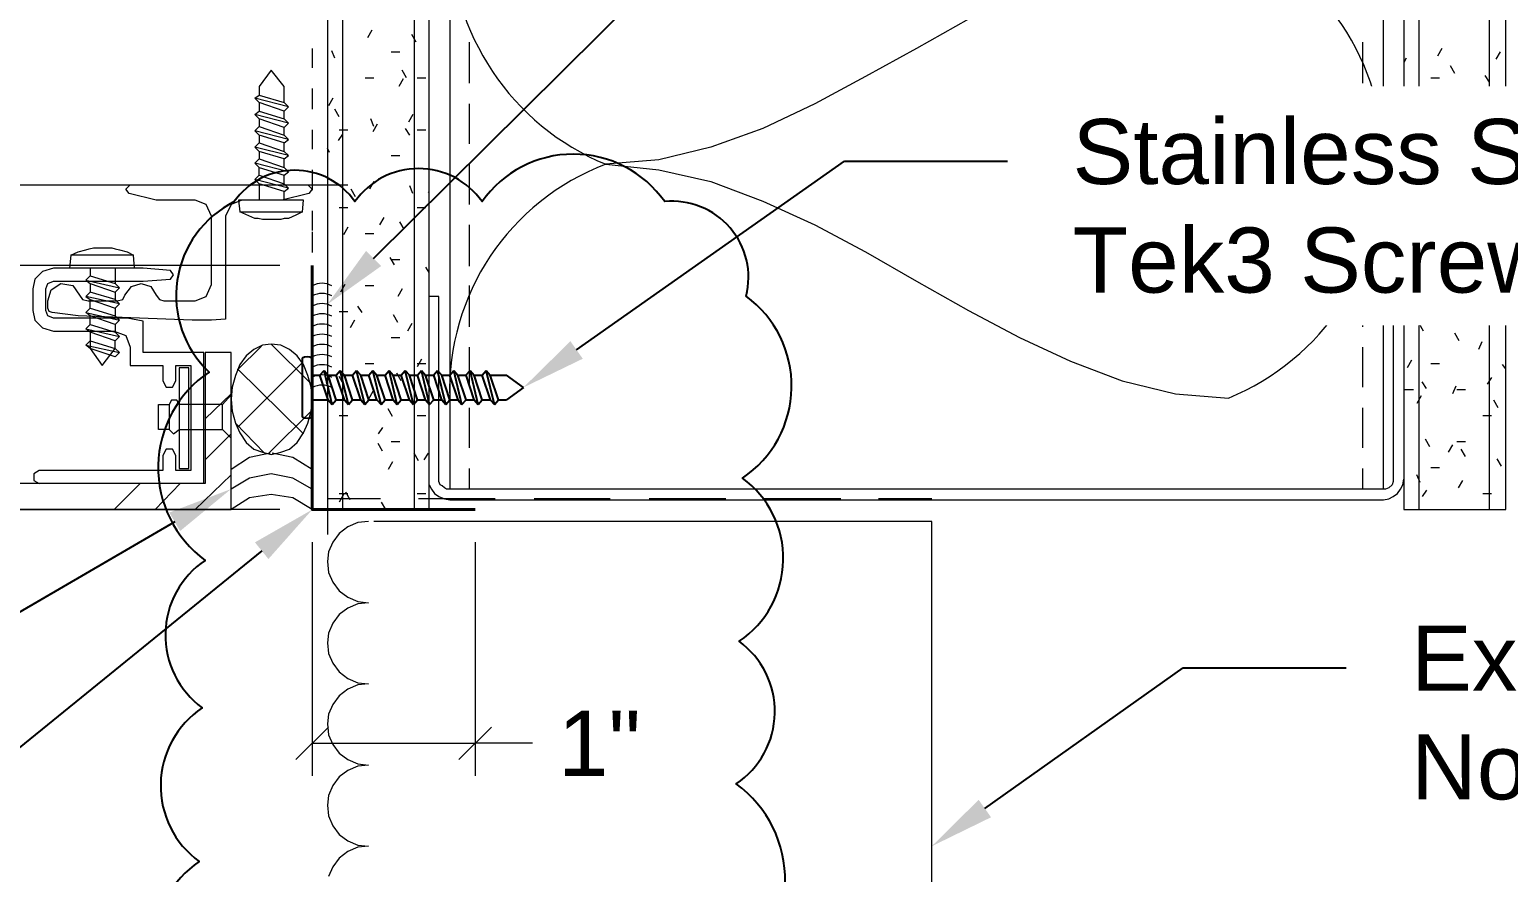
# Model space of a CAD drawing. Header units: inches. Extents: x -257 to 21868, y -296 to 108.
# Drawn here: x 159.1 to 168.18, y 25.8 to 30.97 of the extents above; entities that cross this region are included whole.
import ezdxf
from ezdxf import colors
from ezdxf.entities.mleader import LeaderData, LeaderLine
from ezdxf.math import Vec2, Vec3

# ---------------------------------------------------------------- set-up
doc = ezdxf.new("R2010")
doc.units = ezdxf.units.IN
doc.header["$MEASUREMENT"] = 0
doc.layers.get('Defpoints').update_dxf_attribs({"color": 3})
for name, color, linetype, lineweight in [('NSE-By_Others', 8, 'Continuous', 0), ('NSE-Call-Outs', 171, 'Continuous', 13), ('NSE-Dimensions', 51, 'Continuous', 13), ('NSE-Flashing 01', 2, 'Continuous', 40), ('NSE-Hardware', 111, 'Continuous', 25), ('NSE-Sealant', 143, 'Continuous', 13)]:
    doc.layers.add(name, color=color, linetype=linetype, lineweight=lineweight)
doc.styles.add('004 - NSSM - Standard', font='arial.ttf', dxfattribs={"height": 0.4})
doc.dimstyles.new('004 - NSSM - Standard', dxfattribs={"dimtxt": 0.4, "dimasz": 0.2, "dimexe": 0.2, "dimexo": 0.2, "dimgap": 0.2, "dimtad": 0, "dimdec": 4, "dimzin": 3, "dimdsep": 46, "dimlunit": 4, "dimtxsty": '004 - NSSM - Standard', "dimblk": 'OBLIQUE', "dimcen": 0.2, "dimclrd": 256, "dimclre": 256, "dimclrt": 256, "dimadec": 0, "dimazin": 0, "dimtfac": 0.7, "dimtdec": 4, "dimtmove": 1, "dimatfit": 2, "dimfxl": 1, "dimtfill": 1, "dimtfillclr": 11, "dimfrac": 1, "dimtolj": 1, "dimtzin": 0, "dimlwd": 0, "dimlwe": 0, "dimarcsym": 0})

# ---------------------------------------------------------------- blocks, each defined once
blk = doc.blocks.new('_Oblique')
at = {"color": 0, "linetype": 'ByBlock', "lineweight": -2}
blk.add_line((-0.5, -0.5), (0.5, 0.5), dxfattribs=at)
blk = doc.blocks.new('*D25')
at = {"layer": 'Defpoints', "color": 0, "transparency": 16777216}
for p in [(160.8314, 29.5249), (158.8049, 28.0249), (160.8314, 28.0249)]:
    blk.add_point(p, dxfattribs=at)
at = {"layer": 'NSE-Dimensions', "lineweight": 0, "transparency": 16777216}
for p, q in [((160.6314, 29.5249), (158.6049, 29.5249)), ((158.8049, 29.5249), (158.8049, 28.0249)), ((158.0238, 29.0092), (158.0238, 29.4092)), ((158.8049, 28.7749), (158.0238, 29.0092)), ((160.6314, 28.0249), (158.6049, 28.0249))]:
    blk.add_line(p, q, dxfattribs=at)
at = {"layer": 'NSE-Dimensions', "lineweight": 0, "transparency": 16777216, "xscale": 0.2, "yscale": 0.2, "zscale": 0.2}
for p, rotation in [((158.8049, 29.5249), 90), ((158.8049, 28.0249), 270)]:
    blk.add_blockref('_Oblique', p, dxfattribs=dict(at, rotation=rotation))
at = {"layer": 'NSE-Dimensions', "transparency": 16777216, "insert": (158.0238, 30.0206), "char_height": 0.4, "attachment_point": 5, "rotation": 90, "style": '004 - NSSM - Standard', "bg_fill": 3, "box_fill_scale": 1.25, "bg_fill_color": 256, "bg_fill_true_color": 13158600, "bg_fill_transparency": 0}
blk.add_mtext('\\A1;1{\\H0.7x;\\S1#2;}"', dxfattribs=at)
blk = doc.blocks.new('*D26')
at = {"layer": 'Defpoints', "color": 0, "transparency": 16777216}
for p in [(160.8314, 28.0249), (161.8314, 28.0249), (161.8314, 26.5895)]:
    blk.add_point(p, dxfattribs=at)
at = {"layer": 'NSE-Dimensions', "lineweight": 0, "transparency": 16777216}
for p, q in [((160.8314, 27.8249), (160.8314, 26.3895)), ((161.8314, 27.8249), (161.8314, 26.3895)), ((160.8314, 26.5895), (161.8314, 26.5895)), ((162.1832, 26.5895), (161.8314, 26.5895))]:
    blk.add_line(p, q, dxfattribs=at)
at = {"layer": 'NSE-Dimensions', "lineweight": 0, "transparency": 16777216, "xscale": 0.2, "yscale": 0.2, "zscale": 0.2, "rotation": 180}
blk.add_blockref('_Oblique', (160.8314, 26.5895), dxfattribs=at)
at = {"layer": 'NSE-Dimensions', "lineweight": 0, "transparency": 16777216, "xscale": 0.2, "yscale": 0.2, "zscale": 0.2}
blk.add_blockref('_Oblique', (161.8314, 26.5895), dxfattribs=at)
at = {"layer": 'NSE-Dimensions', "transparency": 16777216, "insert": (162.5943, 26.5895), "char_height": 0.4, "attachment_point": 5, "style": '004 - NSSM - Standard', "bg_fill": 3, "box_fill_scale": 1.25, "bg_fill_color": 256, "bg_fill_true_color": 13158600, "bg_fill_transparency": 0}
blk.add_mtext('\\A1;1"', dxfattribs=at)
blk = doc.blocks.new('*U31')
at = {"color": 0, "linetype": 'ByBlock', "lineweight": -2}
for p, q in [((0.0473, 0.075), (0.0723, 0.105)), ((0.1223, -0.105), (0.0723, 0.105)), ((0.0723, 0.105), (0.0973, 0.075)), ((0.1473, 0.075), (0.1723, 0.105)), ((0.2223, -0.105), (0.1723, 0.105)), ((0.1723, 0.105), (0.1973, 0.075)), ((0.2473, 0.075), (0.2723, 0.105)), ((0.3223, -0.105), (0.2723, 0.105)), ((0.2723, 0.105), (0.2973, 0.075)), ((0.3473, 0.075), (0.3723, 0.105)), ((0.4223, -0.105), (0.3723, 0.105)), ((0.3723, 0.105), (0.3973, 0.075)), ((0.4467, 0.075), (0.4717, 0.105)), ((0.5217, -0.105), (0.4717, 0.105)), ((0.4717, 0.105), (0.4967, 0.075)), ((0.5461, 0.075), (0.5711, 0.105)), ((0.6211, -0.105), (0.5711, 0.105)), ((0.5711, 0.105), (0.5961, 0.075)), ((0.6455, 0.075), (0.6705, 0.105)), ((0.7205, -0.105), (0.6705, 0.105)), ((0.6705, 0.105), (0.6955, 0.075)), ((0.7449, 0.075), (0.7699, 0.105)), ((0.8199, -0.105), (0.7699, 0.105)), ((0.7699, 0.105), (0.7949, 0.075)), ((0.8443, 0.075), (0.8693, 0.105)), ((0.9193, -0.105), (0.8693, 0.105)), ((0.8693, 0.105), (0.8943, 0.075)), ((0.9437, 0.075), (0.9687, 0.105)), ((1.0187, -0.105), (0.9687, 0.105)), ((0.9687, 0.105), (0.9937, 0.075)), ((1.0431, 0.075), (1.0681, 0.105)), ((1.1181, -0.105), (1.0681, 0.105)), ((1.0681, 0.105), (1.0931, 0.075)), ((0, 0.075), (0.0473, 0.075)), ((0.0973, -0.075), (0.0473, 0.075)), ((0.1473, -0.075), (0.0973, 0.075)), ((0.0973, 0.075), (0.1473, 0.075)), ((0.1973, -0.075), (0.1473, 0.075)), ((0.2473, -0.075), (0.1973, 0.075)), ((0.1973, 0.075), (0.2473, 0.075)), ((0.2973, -0.075), (0.2473, 0.075)), ((0.3473, -0.075), (0.2973, 0.075)), ((0.2973, 0.075), (0.3473, 0.075)), ((0.3973, -0.075), (0.3473, 0.075)), ((0.4473, -0.075), (0.3973, 0.075)), ((0.3973, 0.075), (0.4473, 0.075)), ((0.4973, -0.075), (0.4473, 0.075)), ((0.5467, -0.075), (0.4967, 0.075)), ((0.4967, 0.075), (0.5467, 0.075)), ((0.5967, -0.075), (0.5467, 0.075)), ((0.6461, -0.075), (0.5961, 0.075)), ((0.5961, 0.075), (0.6461, 0.075)), ((0.6961, -0.075), (0.6461, 0.075)), ((0.7455, -0.075), (0.6955, 0.075)), ((0.6955, 0.075), (0.7455, 0.075)), ((0.7955, -0.075), (0.7455, 0.075)), ((0.8449, -0.075), (0.7949, 0.075)), ((0.7949, 0.075), (0.8449, 0.075)), ((0.8949, -0.075), (0.8449, 0.075)), ((0.9443, -0.075), (0.8943, 0.075)), ((0.8943, 0.075), (0.9443, 0.075)), ((0.9943, -0.075), (0.9443, 0.075)), ((1.0437, -0.075), (0.9937, 0.075)), ((0.9937, 0.075), (1.0437, 0.075)), ((1.0937, -0.075), (1.0437, 0.075)), ((1.1431, -0.075), (1.0931, 0.075)), ((1.0938, 0.075), (1.1925, 0.075)), ((1.2961, 0), (1.1925, 0.075)), ((0, -0.075), (0.0973, -0.075)), ((0.0973, -0.075), (0.1223, -0.105)), ((0.1223, -0.105), (0.1473, -0.075)), ((0.1473, -0.075), (0.1973, -0.075)), ((0.1973, -0.075), (0.2223, -0.105)), ((0.2223, -0.105), (0.2473, -0.075)), ((0.2473, -0.075), (0.2973, -0.075)), ((0.2973, -0.075), (0.3223, -0.105)), ((0.3223, -0.105), (0.3473, -0.075)), ((0.3473, -0.075), (0.3973, -0.075)), ((0.3973, -0.075), (0.4223, -0.105)), ((0.4223, -0.105), (0.4473, -0.075)), ((0.4473, -0.075), (0.4973, -0.075)), ((0.4967, -0.075), (0.5217, -0.105)), ((0.5217, -0.105), (0.5467, -0.075)), ((0.5467, -0.075), (0.5967, -0.075)), ((0.5961, -0.075), (0.6211, -0.105)), ((0.6211, -0.105), (0.6461, -0.075)), ((0.6461, -0.075), (0.6961, -0.075)), ((0.6955, -0.075), (0.7205, -0.105)), ((0.7205, -0.105), (0.7455, -0.075)), ((0.7455, -0.075), (0.7955, -0.075)), ((0.7949, -0.075), (0.8199, -0.105)), ((0.8199, -0.105), (0.8449, -0.075)), ((0.8449, -0.075), (0.8949, -0.075)), ((0.8943, -0.075), (0.9193, -0.105)), ((0.9193, -0.105), (0.9443, -0.075)), ((0.9443, -0.075), (0.9943, -0.075)), ((0.9937, -0.075), (1.0187, -0.105)), ((1.0187, -0.105), (1.0437, -0.075)), ((1.0437, -0.075), (1.0937, -0.075)), ((1.0931, -0.075), (1.1181, -0.105)), ((1.1181, -0.105), (1.1431, -0.075)), ((1.1431, -0.075), (1.1925, -0.075)), ((1.2961, 0), (1.1925, -0.075))]:
    blk.add_line(p, q, dxfattribs=at)
for points in [[(-0.0625, 0.1802), (-0.0625, -0.1802)], [(0, -0.1802), (0, 0.1802)]]:
    blk.add_lwpolyline(points)
for centre, start, end in [((-0.0312, 0.1169), 63.73196, 116.26804), ((-0.0312, -0.1169), 243.73196, 296.26804)]:
    blk.add_arc(centre, 0.0706, start, end)
blk = doc.blocks.new('*U102')
for centre in [(-0.5116, 0.0605), (-0.4491, 0.0605), (-0.3866, 0.0605), (-0.3241, 0.0605), (-0.2616, 0.0605), (-0.1991, 0.0605), (-0.1366, 0.0605), (-0.0741, 0.0605), (-0.0116, 0.0605), (0.0509, 0.0605), (0.1134, 0.0605), (0.1134, 0.0605)]:
    blk.add_arc(centre, 0.1285, 151.92751, 208.07249)

msp = doc.modelspace()

# ---------------------------------------------------------------- linework, layer by layer
at = {"layer": 'NSE-By_Others'}
msp.add_line((160.92444, 35.00629), (160.92444, 27.87198), dxfattribs=at)
for points in [[(161.01753, 35.00629), (161.01753, 28.0249)], [(161.45636, 35.00629), (161.45636, 28.0249)], [(161.54944, 28.0249), (161.54944, 35.00629)], [(167.53349, 35.00629), (167.53349, 28.0249), (168.15849, 28.0249), (168.15849, 35.00629)], [(167.62657, 28.0249), (167.62657, 35.00629)], [(168.05875, 28.0249), (168.05875, 35.00629)], [(161.67577, 34.8866), (161.67577, 28.15123)], [(167.40716, 28.15123), (167.40716, 34.8866)], [(161.19705, 30.97038), (161.17046, 30.92384)], [(161.46966, 30.89724), (161.44306, 30.94379)], [(161.79546, 30.89724), (161.79546, 30.64458)], [(167.28083, 30.64458), (167.28083, 30.89724)], [(160.83136, 30.85735), (160.83136, 30.73767)], [(160.97099, 30.79751), (160.95104, 30.84405)], [(161.31673, 30.8374), (161.36992, 30.8374)], [(167.54679, 30.79751), (167.53349, 30.77091)], [(167.7662, 30.85735), (167.7396, 30.81081)], [(168.12524, 30.8374), (168.09865, 30.79086)], [(160.65849, 30.5249), (160.65849, 30.62464), (160.5787, 30.72437), (160.50556, 30.62464), (160.50556, 30.57145)], [(161.40982, 30.67783), (161.38322, 30.72437)], [(167.84599, 30.70442), (167.81939, 30.75097)], [(168.05875, 30.65123), (168.03216, 30.69113)], [(160.83136, 30.61134), (160.83136, 30.48501)], [(161.15716, 30.67783), (161.21035, 30.67783)], [(161.38987, 30.67118), (161.36327, 30.62464)], [(161.47631, 30.67783), (161.5295, 30.67783)], [(167.69971, 30.67783), (167.7529, 30.67783)], [(160.50556, 30.5249), (160.47897, 30.5515)], [(160.65849, 30.42517), (160.65849, 30.47171), (160.50556, 30.5249), (160.50556, 30.47171)], [(160.95769, 30.5515), (160.93109, 30.50496)], [(161.79546, 30.51825), (161.79546, 30.27224)], [(167.28083, 30.27224), (167.28083, 30.51825)], [(167.54014, 30.51825), (167.59333, 30.51825)], [(167.78615, 30.49166), (167.75955, 30.53155)], [(167.85929, 30.51825), (167.91248, 30.51825)], [(168.15849, 30.57809), (168.15184, 30.57145)], [(160.50556, 30.42517), (160.47897, 30.45176)], [(160.65849, 30.32543), (160.65849, 30.37198), (160.50556, 30.42517), (160.50556, 30.37863)], [(160.65849, 30.47171), (160.68508, 30.49831)], [(160.99758, 30.43847), (160.97099, 30.48501)], [(161.21035, 30.37863), (161.1904, 30.42517)], [(161.44971, 30.45176), (161.42311, 30.40522)], [(167.88588, 30.42517), (167.85929, 30.37863)], [(160.50556, 30.32543), (160.47897, 30.35203)], [(160.65849, 30.2257), (160.65849, 30.27889), (160.50556, 30.32543), (160.50556, 30.27889)], [(160.65849, 30.37198), (160.68508, 30.39857)], [(160.83136, 30.35868), (160.83136, 30.239)], [(161.01753, 30.33208), (160.99093, 30.29219)], [(160.99758, 30.35868), (161.05077, 30.35868)], [(161.2303, 30.39192), (161.2037, 30.34538)], [(161.42976, 30.32543), (161.40317, 30.36533)], [(161.47631, 30.35868), (161.5295, 30.35868)], [(168.01886, 30.35868), (168.07205, 30.35868)], [(160.50556, 30.2257), (160.47897, 30.2523)], [(160.65849, 30.27889), (160.68508, 30.29884)], [(160.93774, 30.21905), (160.92444, 30.24565)], [(167.72631, 30.27224), (167.69971, 30.31879)], [(167.94572, 30.2124), (167.91913, 30.25895)], [(160.47897, 30.15256), (160.50556, 30.12597), (160.65849, 30.07942), (160.68508, 30.09937)], [(160.65849, 30.12597), (160.65849, 30.17916), (160.50556, 30.2257), (160.50556, 30.17916)], [(160.65849, 30.17916), (160.68508, 30.1991)], [(161.31673, 30.1991), (161.36992, 30.1991)], [(161.79546, 30.14591), (161.79546, 29.8999)], [(167.28083, 29.8999), (167.28083, 30.14591)], [(167.58668, 30.2257), (167.56008, 30.17916)], [(167.85929, 30.1991), (167.91248, 30.1991)], [(167.93907, 30.20575), (167.91248, 30.15921)], [(160.50556, 30.02623), (160.47897, 30.05283)], [(160.50556, 30.07942), (160.50556, 30.12597)], [(160.65849, 30.02623), (160.65849, 30.07942)], [(160.83136, 30.11267), (160.83136, 29.98634)], [(149.26886, 30.01958), (161.05077, 30.01958)], [(160.11327, 29.9265), (159.87391, 29.9265), (159.70769, 29.96639), (159.68774, 29.99299), (159.71434, 30.01958)], [(160.65849, 29.9265), (160.65849, 29.97969), (160.50556, 30.02623), (160.50556, 29.9265)], [(160.80476, 30.01958), (160.83136, 29.99299), (160.81141, 29.96639), (160.64519, 29.9265)], [(160.65849, 29.97969), (160.68508, 29.99964)], [(161.09732, 29.94645), (161.07072, 29.99299)], [(161.21035, 30.03953), (161.18375, 29.99299)], [(161.44971, 29.96639), (161.42976, 30.01293)], [(161.54944, 29.97969), (161.5428, 29.97304)], [(167.69971, 30.03953), (167.7529, 30.03953)], [(167.99891, 29.98634), (167.97232, 29.9398)], [(159.87391, 29.34139), (159.89386, 29.3148), (159.92046, 29.30815), (160.11327, 29.30815), (160.17976, 29.33474), (160.21301, 29.40788), (160.21301, 29.82676), (160.17976, 29.8999)], [(160.39918, 29.9265), (160.33269, 29.8999), (160.29944, 29.82676), (160.29944, 29.19512), (160.21301, 29.18847), (160.09333, 29.18847)], [(160.17976, 29.8999), (160.11327, 29.9265)], [(160.63854, 29.80682), (160.52551, 29.80682), (160.49891, 29.81347), (160.47897, 29.81347), (160.38588, 29.85336), (160.77152, 29.85336), (160.77817, 29.9265), (160.37923, 29.9265), (160.38588, 29.85336)], [(160.99758, 29.87996), (161.05077, 29.87996)], [(161.47631, 29.87996), (161.5295, 29.87996)], [(167.74625, 29.9132), (167.71966, 29.95974)], [(168.01886, 29.87996), (168.07205, 29.87996)], [(160.77152, 29.85336), (160.73163, 29.83341), (160.68508, 29.81347), (160.65849, 29.81347), (160.63854, 29.80682)], [(160.83136, 29.86001), (160.83136, 29.74033)], [(161.27019, 29.82012), (161.24359, 29.77357)], [(161.39652, 29.74698), (161.36992, 29.79352)], [(167.69971, 29.79352), (167.67311, 29.74698)], [(160.83136, 29.73102), (160.83136, 29.60469)], [(161.05077, 29.76027), (161.02418, 29.71373)], [(161.15716, 29.72038), (161.21035, 29.72038)], [(161.79546, 29.77357), (161.79546, 29.52091)], [(167.28083, 29.52091), (167.28083, 29.77357)], [(167.85929, 29.72038), (167.91248, 29.72038)], [(167.7662, 29.56081), (167.7396, 29.60735)], [(159.79413, 29.50762), (159.24226, 29.50762), (159.17577, 29.48767), (159.12923, 29.44113), (159.11593, 29.38129), (159.11593, 29.24831), (159.12923, 29.18847), (159.17577, 29.14192), (159.24226, 29.12198), (159.6146, 29.12198), (159.68774, 29.09538), (159.71434, 29.02224), (159.71434, 28.90921), (159.91381, 28.90921), (159.91381, 28.81613), (159.93375, 28.77623), (159.97365, 28.77623), (159.99359, 28.81613), (159.99359, 28.90921), (160.08668, 28.90921), (160.08668, 28.26426), (159.99359, 28.26426), (159.99359, 28.35735), (159.97365, 28.39724), (159.93375, 28.39724), (159.91381, 28.35735), (159.91381, 28.26426), (159.15583, 28.26426), (159.12258, 28.24432), (159.12258, 28.20442), (159.15583, 28.18448)], [(160.16647, 28.18448), (160.16647, 28.989), (159.79413, 28.989), (159.79413, 29.18182), (159.69439, 29.20176), (159.24226, 29.20176), (159.20902, 29.21506), (159.19572, 29.24831), (159.19572, 29.38129), (159.20902, 29.41453), (159.24226, 29.42783), (159.79413, 29.42783), (159.96035, 29.44113), (159.9803, 29.46772), (159.96035, 29.49432), (159.79413, 29.50762)], [(159.34865, 29.5874), (159.342, 29.50762)], [(159.46833, 29.50762), (159.46833, 29.46107), (159.62125, 29.41453)], [(159.62125, 29.50762), (159.62125, 29.41453)], [(159.74093, 29.50762), (159.73429, 29.5874)], [(161.33668, 29.52756), (161.31008, 29.5741)], [(161.31673, 29.56081), (161.36992, 29.56081)], [(161.54944, 29.48102), (161.5295, 29.51426)], [(167.54014, 29.56081), (167.59333, 29.56081)], [(167.75955, 29.5741), (167.73296, 29.52756)], [(167.98561, 29.50097), (167.95902, 29.54751)], [(159.46833, 29.46107), (159.44173, 29.43448), (159.46833, 29.41453), (159.62125, 29.36134)], [(159.44173, 29.43448), (159.64785, 29.38793), (159.62125, 29.41453)], [(160.09333, 29.18847), (159.39519, 29.21506), (159.23561, 29.23501), (159.21567, 29.24166), (159.20902, 29.2616), (159.20902, 29.30815), (159.22897, 29.37464), (159.28881, 29.41453), (159.36194, 29.40123), (159.40184, 29.34139), (159.42179, 29.3148), (159.45503, 29.30815), (159.63455, 29.30815), (159.6678, 29.3148), (159.68109, 29.34139), (159.72099, 29.39458), (159.78083, 29.41453), (159.84067, 29.39458), (159.87391, 29.34139)], [(159.62125, 29.36134), (159.62125, 29.3148), (159.46833, 29.36134), (159.44173, 29.33474), (159.46833, 29.3148), (159.62125, 29.2616), (159.64785, 29.2882)], [(159.62125, 29.3148), (159.64785, 29.2882), (159.44173, 29.33474)], [(159.46833, 29.41453), (159.46833, 29.36134)], [(159.64785, 29.38793), (159.62125, 29.36134)], [(161.03083, 29.40788), (161.00423, 29.36134)], [(161.15716, 29.40123), (161.21035, 29.40123)], [(161.38322, 29.38129), (161.35663, 29.33474)], [(167.53349, 29.33474), (167.467, 29.33474), (167.467, 28.19777), (167.46035, 28.17783), (167.4404, 28.15788), (167.42046, 28.15123), (161.65583, 28.15123), (161.64253, 28.15788), (161.62923, 28.17118), (161.61593, 28.17783), (161.60929, 28.19777), (161.60929, 29.33474), (161.54944, 29.33474)], [(161.79546, 29.40123), (161.79546, 29.14857)], [(167.28083, 29.14857), (167.28083, 29.40123)], [(167.71301, 29.34139), (167.68641, 29.38793)], [(167.69971, 29.40123), (167.7529, 29.40123)], [(167.81939, 29.35469), (167.7928, 29.30815)], [(168.03881, 29.41453), (168.01221, 29.36799)], [(159.46833, 29.11533), (159.44173, 29.13527), (159.46833, 29.16187), (159.46833, 29.21506), (159.44173, 29.23501), (159.46833, 29.2616), (159.46833, 29.3148)], [(159.62125, 29.2616), (159.62125, 29.21506), (159.64785, 29.18847), (159.62125, 29.16187), (159.62125, 29.11533), (159.64785, 29.08873), (159.62125, 29.06214), (159.46833, 29.11533), (159.46833, 29.01559), (159.44173, 29.03554), (159.64785, 28.989)], [(159.44173, 29.23501), (159.64785, 29.18847)], [(159.46833, 29.2616), (159.62125, 29.21506)], [(160.99758, 29.24166), (161.05077, 29.24166)], [(161.13721, 29.23501), (161.11061, 29.2749)], [(167.54014, 29.24166), (167.59333, 29.24166)], [(168.01886, 29.24166), (168.07205, 29.24166)], [(159.62125, 29.16187), (159.46833, 29.21506)], [(159.46833, 29.16187), (159.62125, 29.11533)], [(161.09067, 29.18847), (161.06407, 29.14192)], [(161.35663, 29.17517), (161.33003, 29.22171)], [(161.44306, 29.16852), (161.41647, 29.12198)], [(167.65317, 29.12198), (167.62657, 29.16852)], [(159.44173, 29.13527), (159.64785, 29.08873)], [(159.44173, 29.03554), (159.46833, 29.06214), (159.62125, 29.01559), (159.62125, 29.06214)], [(161.31673, 29.08208), (161.36992, 29.08208)], [(167.87258, 29.06214), (167.84599, 29.10868)], [(168.01221, 29.05549), (167.99226, 29.00895)], [(149.26886, 28.0249), (160.33269, 28.0249), (160.33269, 28.989)], [(160.33269, 28.989), (160.17311, 28.989), (160.17311, 28.18448), (149.26886, 28.18448)], [(160.37258, 28.88262), (160.51886, 29.02889)], [(160.81806, 28.80283), (160.5787, 29.04219)], [(161.79546, 29.02224), (161.79546, 28.77623)], [(167.28083, 28.77623), (167.28083, 29.02224)], [(160.37258, 28.53022), (160.76487, 28.92251)], [(160.77817, 28.49033), (160.37258, 28.88926)], [(161.15716, 28.92251), (161.21035, 28.92251)], [(161.5029, 28.9491), (161.47631, 28.90256)], [(161.47631, 28.92251), (161.5295, 28.92251)], [(167.58003, 28.94246), (167.55343, 28.89591)], [(167.69971, 28.92251), (167.7529, 28.92251)], [(168.15849, 28.88926), (168.13854, 28.91586)], [(161.02418, 28.79618), (160.99758, 28.84272)], [(161.37657, 28.81613), (161.34998, 28.86267)], [(167.67311, 28.76958), (167.64652, 28.80948)], [(167.85264, 28.78288), (167.83269, 28.73634)], [(168.07205, 28.83607), (168.04546, 28.79618)], [(160.2795, 28.51692), (160.2795, 28.66985), (160.01354, 28.66985), (160.00024, 28.69645), (159.967, 28.69645), (159.9537, 28.66985)], [(160.17311, 28.58341), (160.33269, 28.73634)], [(160.33269, 28.72969), (160.2795, 28.66985)], [(161.2037, 28.74964), (161.1771, 28.70309)], [(167.54014, 28.76293), (167.59333, 28.76293)], [(167.63987, 28.72304), (167.61327, 28.6765)], [(167.85929, 28.76293), (167.91248, 28.76293)], [(168.11194, 28.6499), (168.08535, 28.69645)], [(159.9537, 28.51692), (159.88721, 28.51692), (159.88721, 28.66985), (159.9537, 28.66985), (159.9537, 28.51692), (159.9803, 28.49033), (160.01354, 28.51692), (160.2795, 28.51692), (160.33269, 28.46373)], [(160.5654, 28.37065), (160.82471, 28.62996)], [(160.99758, 28.60336), (161.05077, 28.60336)], [(161.32338, 28.59671), (161.29679, 28.64325)], [(161.47631, 28.60336), (161.5295, 28.60336)], [(161.79546, 28.6499), (161.79546, 28.40389)], [(167.28083, 28.40389), (167.28083, 28.6499)], [(168.01886, 28.60336), (168.07205, 28.60336)], [(160.53881, 28.37065), (160.35929, 28.55682)], [(161.26354, 28.53022), (161.23694, 28.49033)], [(160.17311, 28.33075), (160.33269, 28.49033)], [(161.26354, 28.38395), (161.23694, 28.43049)], [(161.31673, 28.44379), (161.36992, 28.44379)], [(167.69306, 28.41054), (167.66647, 28.45708)], [(167.83269, 28.42384), (167.80609, 28.3773)], [(167.85929, 28.44379), (167.91248, 28.44379)], [(160.57205, 28.37065), (160.44572, 28.34405), (160.33269, 28.27091)], [(160.83136, 28.27091), (160.71168, 28.34405), (160.58535, 28.37065)], [(161.48296, 28.3241), (161.45636, 28.37065)], [(161.5428, 28.37065), (161.5162, 28.33075)], [(167.91248, 28.3507), (167.88588, 28.39724)], [(168.13189, 28.29086), (168.1053, 28.3374)], [(160.11327, 28.0249), (160.33269, 28.23767)], [(160.83136, 28.15123), (160.71168, 28.21772), (160.5787, 28.24432), (160.44572, 28.21772), (160.33269, 28.15123)], [(161.32338, 28.31746), (161.29679, 28.27091)], [(161.79546, 28.27756), (161.79546, 28.15123)], [(167.28083, 28.15123), (167.28083, 28.27756)], [(167.63322, 28.19113), (167.61327, 28.23767)], [(167.69971, 28.28421), (167.7529, 28.28421)], [(159.6146, 28.0249), (159.77418, 28.18448)], [(159.86726, 28.0249), (160.02019, 28.18448)], [(161.54944, 28.17783), (161.56274, 28.15123), (161.58269, 28.12464), (161.60929, 28.10469), (161.64253, 28.09139), (161.67577, 28.08474)], [(167.40716, 28.08474), (167.4404, 28.09139), (167.467, 28.10469), (167.49359, 28.12464), (167.51354, 28.15123), (167.52684, 28.17783), (167.53349, 28.21107)], [(167.89253, 28.20442), (167.86593, 28.15788)], [(160.83136, 28.0249), (160.71168, 28.09804), (160.5787, 28.11799), (160.44572, 28.09804), (160.33269, 28.0249)], [(161.25024, 28.09139), (160.92444, 28.09139)], [(160.99758, 28.12464), (161.05077, 28.12464)], [(161.02418, 28.11799), (160.99758, 28.07145)], [(161.06407, 28.08474), (161.03748, 28.13129)], [(161.28349, 28.0249), (161.25689, 28.07145)], [(161.47631, 28.12464), (161.5295, 28.12464)], [(161.95503, 28.09139), (161.48296, 28.09139)], [(161.67577, 28.08474), (167.40716, 28.08474)], [(162.65982, 28.09139), (162.19439, 28.09139)], [(163.37125, 28.09139), (162.89918, 28.09139)], [(164.07604, 28.09139), (163.60397, 28.09139)], [(164.63455, 28.09139), (164.30875, 28.09139)], [(167.67311, 28.14458), (167.64652, 28.10469)], [(168.01886, 28.12464), (168.07205, 28.12464)], [(161.1771, 27.95176), (161.11061, 27.94512), (161.05077, 27.91852), (160.99758, 27.87863), (160.95769, 27.82543), (160.93109, 27.76559), (160.92444, 27.70575), (160.93109, 27.63926), (160.95769, 27.57942), (160.99758, 27.52623), (161.05077, 27.48634), (161.11061, 27.45974), (161.1771, 27.45309), (161.11061, 27.44645), (161.05077, 27.41985), (160.99758, 27.37996), (160.95769, 27.32676), (160.93109, 27.26692), (160.92444, 27.20708), (160.93109, 27.14059), (160.95769, 27.08075), (160.99758, 27.02756), (161.05077, 26.98767), (161.11061, 26.96107), (161.1771, 26.95442), (161.11061, 26.94777), (161.05077, 26.92118), (160.99758, 26.88129), (160.95769, 26.82809), (160.93109, 26.76825), (160.92444, 26.70841), (160.93109, 26.64192), (160.95769, 26.58208), (160.99758, 26.52889), (161.05077, 26.489), (161.11061, 26.4624), (161.1771, 26.45575), (161.11061, 26.4491), (161.05077, 26.42251), (160.99758, 26.38262), (160.95769, 26.32942), (160.93109, 26.26958), (160.92444, 26.20974), (160.93109, 26.14325), (160.95769, 26.08341), (160.99758, 26.03022), (161.05077, 25.99033), (161.11061, 25.96373), (161.1771, 25.95708), (161.11061, 25.95043), (161.05077, 25.92384), (160.99758, 25.88395), (160.95769, 25.83075), (160.93109, 25.77091)], [(161.21035, 23.9624), (164.63455, 23.9624), (164.63455, 27.95176), (161.21035, 27.95176)]]:
    msp.add_lwpolyline(points, dxfattribs=at)
for points in [[(161.67577, 34.44777, 0.3466599), (162.63322, 33.0116, 0.6682159), (162.63322, 30.14591, 0.3205341), (161.67577, 28.70974)], [(164.86061, 31.03687), (164.54147, 30.85735), (164.22897, 30.68448), (163.91647, 30.51825), (163.59732, 30.36533), (163.27817, 30.2523), (162.95902, 30.17251), (162.63322, 30.14591), (162.95902, 30.11267), (163.27817, 30.03953), (163.59732, 29.91985), (163.91647, 29.77357), (164.22897, 29.60735), (164.54147, 29.42783), (164.86061, 29.24831), (165.17311, 29.08208), (165.48561, 28.93581), (165.80476, 28.81613), (166.13056, 28.73634), (166.45636, 28.70974, 0.6682159), (166.45636, 31.57543, 0.6666667)]]:
    msp.add_lwpolyline(points, format="xyb", dxfattribs=at)
for points in [[(160.65849, 30.5249), (160.68508, 30.49831), (160.47897, 30.5515), (160.50556, 30.57145)], [(160.65849, 30.42517), (160.68508, 30.39857), (160.47897, 30.45176), (160.50556, 30.47171)], [(160.65849, 30.32543), (160.68508, 30.29884), (160.47897, 30.35203), (160.50556, 30.37863)], [(160.65849, 30.2257), (160.68508, 30.1991), (160.47897, 30.2523), (160.50556, 30.27889)], [(160.65849, 30.12597), (160.68508, 30.09937), (160.47897, 30.15256), (160.50556, 30.17916)], [(160.65849, 30.02623), (160.68508, 29.99964), (160.47897, 30.05283), (160.50556, 30.07942)], [(159.34865, 29.5874), (159.39519, 29.60735), (159.44173, 29.62065), (159.46168, 29.6273), (159.48827, 29.63395), (159.60131, 29.63395), (159.62125, 29.6273), (159.64785, 29.62065), (159.69439, 29.60735), (159.73429, 29.5874)], [(159.54147, 28.90921), (159.62125, 29.01559), (159.64785, 28.989), (159.62125, 28.9624), (159.46833, 29.01559)], [(160.33269, 28.70309), (160.33934, 28.62996), (160.35929, 28.55682), (160.38588, 28.49698), (160.42577, 28.43714), (160.47232, 28.39724), (160.52551, 28.3773), (160.5787, 28.364), (160.63854, 28.3773), (160.69173, 28.39724), (160.73827, 28.43714), (160.77817, 28.49698), (160.80476, 28.55682), (160.82471, 28.62996), (160.83136, 28.70309), (160.82471, 28.77623), (160.80476, 28.84937), (160.77817, 28.91586), (160.73827, 28.96905), (160.69173, 29.00895), (160.63854, 29.03554), (160.5787, 29.04219), (160.52551, 29.03554), (160.47232, 29.00895), (160.42577, 28.96905), (160.38588, 28.91586), (160.35929, 28.84937), (160.33934, 28.77623)], [(160.01354, 28.89591), (160.01354, 28.27756), (160.07338, 28.27756), (160.07338, 28.89591)]]:
    msp.add_lwpolyline(points, close=True, dxfattribs=at)
at = {"layer": 'NSE-Flashing 01'}
msp.add_lwpolyline([(160.83136, 29.5249), (160.83136, 28.0249), (161.83136, 28.0249)], dxfattribs=at)

# ---------------------------------------------------------------- next in the draw order: dimensions: what is measured, and where the dimension line sits
at = {"layer": 'NSE-Dimensions'}
dim = msp.add_linear_dim(base=(158.80493, 28.0249), p1=(160.83136, 29.5249), p2=(160.83136, 28.0249), angle=90, dimstyle='004 - NSSM - Standard', dxfattribs=at)
dim.commit()
dim.dimension.update_dxf_attribs({"geometry": '*D25', "text_midpoint": (158.02379, 29.60925)})

# ---------------------------------------------------------------- next in the draw order: leaders
at = {"layer": 'NSE-Call-Outs'}
ml = msp.add_multileader_mtext('Standard', dxfattribs=at)
ml.set_content('Expansion Joint Not By Northshore Exteriors, Typical', color=256, style='004 - NSSM - Standard')
ml.set_leader_properties(color=256)
ml.build(insert=Vec2(0, 0))
ml.multileader.update_dxf_attribs({"dogleg_length": 1, "arrow_head_size": 0.4})
ctx = ml.context
ctx.base_point, ctx.char_height, ctx.arrow_head_size, ctx.landing_gap_size, ctx.plane_origin = Vec3(167.17799, 27.0532), 0.4, 0.4, 0.4, Vec3(164.63455, 25.95708)
notes = []
notes.append((ctx, [(0, (1, 1, 0), (166.17799, 27.0532), (1, 0), 1, [(0, [(164.63455, 25.95708)], 0, [])])]))
ctx.mtext.insert, ctx.mtext.width, ctx.mtext.flow_direction = Vec3(167.57799, 27.312), 8, 5
ctx.mtext.has_bg_fill, ctx.mtext.bg_color, ctx.mtext.bg_scale_factor, ctx.mtext.bg_transparency, ctx.mtext.use_window_bg_color = 1, -1027028792, 1.5, 0, 1
for ctx, leaders in notes:
    for number, flags, end, landing, length, lines in leaders:
        leader = LeaderData()
        leader.index, (leader.has_last_leader_line, leader.has_dogleg_vector, leader.attachment_direction) = number, flags
        leader.last_leader_point, leader.dogleg_vector, leader.dogleg_length = Vec3(end), Vec3(landing), length
        for number, points, colour, breaks in lines:
            line = LeaderLine()
            line.index, line.vertices, line.color, line.breaks = number, Vec3.list(points), colors.encode_raw_color(colour), breaks
            leader.lines.append(line)
        ctx.leaders.append(leader)

# ---------------------------------------------------------------- next in the draw order: block references
at = {"layer": 'NSE-Hardware'}
msp.add_blockref('*U31', (160.83136, 28.7749), dxfattribs=at)
at = {"layer": 'NSE-Sealant', "rotation": 270}
msp.add_blockref('*U102', (160.83136, 28.7749), dxfattribs=at)

# ---------------------------------------------------------------- next in the draw order: dimensions: what is measured, and where the dimension line sits
at = {"layer": 'NSE-Dimensions'}
dim = msp.add_linear_dim(base=(161.83136, 26.5895), p1=(160.83136, 28.0249), p2=(161.83136, 28.0249), dimstyle='004 - NSSM - Standard', dxfattribs=at)
dim.commit()
dim.dimension.update_dxf_attribs({"geometry": '*D26', "text_midpoint": (162.59427, 26.52347), "dimtype": 160})

# ---------------------------------------------------------------- next in the draw order: leaders
at = {"layer": 'NSE-Call-Outs'}
ml = msp.add_multileader_mtext('Standard', dxfattribs=at)
ml.set_content('Sealant and Backer Rod Not By Northshore Exteriors, Typical', color=256, style='004 - NSSM - Standard')
ml.set_leader_properties(color=256)
ml.build(insert=Vec2(0, 0))
ml.multileader.update_dxf_attribs({"dogleg_length": 1, "arrow_head_size": 0.4})
ctx = ml.context
ctx.base_point, ctx.char_height, ctx.arrow_head_size, ctx.landing_gap_size, ctx.plane_origin = Vec3(144.85339, 24.76468), 0.4, 0.4, 0.4, Vec3(160.33269, 28.15123)
ctx.text_align_type = 2
notes = []
notes.append((ctx, [(0, (1, 1, 0), (154.51315, 24.76468), (-1, 0), 1, [(0, [(160.33269, 28.15123)], 0, [])])]))
ctx.mtext.insert, ctx.mtext.width, ctx.mtext.alignment, ctx.mtext.flow_direction = Vec3(153.11315, 25.02348), 8, 3, 5
ctx.mtext.has_bg_fill, ctx.mtext.bg_color, ctx.mtext.bg_scale_factor, ctx.mtext.bg_transparency, ctx.mtext.use_window_bg_color = 1, -1027028792, 1.5, 0, 1
for ctx, leaders in notes:
    for number, flags, end, landing, length, lines in leaders:
        leader = LeaderData()
        leader.index, (leader.has_last_leader_line, leader.has_dogleg_vector, leader.attachment_direction) = number, flags
        leader.last_leader_point, leader.dogleg_vector, leader.dogleg_length = Vec3(end), Vec3(landing), length
        for number, points, colour, breaks in lines:
            line = LeaderLine()
            line.index, line.vertices, line.color, line.breaks = number, Vec3.list(points), colors.encode_raw_color(colour), breaks
            leader.lines.append(line)
        ctx.leaders.append(leader)

# ---------------------------------------------------------------- next in the draw order: leaders
ml = msp.add_multileader_mtext('Standard', dxfattribs=at)
ml.set_content('Stainless Steel #12 Pan Head Tek3 Screws @ 16" O.C. Max', color=256, style='004 - NSSM - Standard')
ml.set_leader_properties(color=256)
ml.build(insert=Vec2(0, 0))
ml.multileader.update_dxf_attribs({"dogleg_length": 1, "arrow_head_size": 0.4})
ctx = ml.context
ctx.base_point, ctx.char_height, ctx.arrow_head_size, ctx.landing_gap_size, ctx.plane_origin = Vec3(165.09902, 30.16584), 0.4, 0.4, 0.4, Vec3(163.81133, 28.9234)
notes = []
notes.append((ctx, [(0, (1, 1, 0), (164.09902, 30.16584), (1, 0), 1, [(0, [(162.12746, 28.7749)], 0, [])])]))
ctx.mtext.insert, ctx.mtext.width, ctx.mtext.flow_direction = Vec3(165.49902, 30.42464), 8, 5
ctx.mtext.has_bg_fill, ctx.mtext.bg_color, ctx.mtext.bg_scale_factor, ctx.mtext.bg_transparency, ctx.mtext.use_window_bg_color = 1, -1027028792, 1.5, 0, 1
ml = msp.add_multileader_mtext('Standard', dxfattribs=at)
ml.set_content('24ga Type 304 Stainless Steel Jamb Flashing', color=256, style='004 - NSSM - Standard')
ml.set_leader_properties(color=256)
ml.build(insert=Vec2(0, 0))
ml.multileader.update_dxf_attribs({"dogleg_length": 1, "arrow_head_size": 0.4})
ctx = ml.context
ctx.base_point, ctx.char_height, ctx.arrow_head_size, ctx.landing_gap_size, ctx.plane_origin = Vec3(145.189, 22.88911), 0.4, 0.4, 0.4, Vec3(160.83136, 28.0249)
ctx.text_align_type = 2
notes.append((ctx, [(0, (1, 1, 0), (154.51315, 22.88911), (-1, 0), 1, [(0, [(160.83136, 28.0249)], 0, [])])]))
ctx.mtext.insert, ctx.mtext.width, ctx.mtext.alignment, ctx.mtext.flow_direction = Vec3(153.11315, 23.14791), 8, 3, 5
ctx.mtext.has_bg_fill, ctx.mtext.bg_color, ctx.mtext.bg_scale_factor, ctx.mtext.bg_transparency, ctx.mtext.use_window_bg_color = 1, -1027028792, 1.5, 0, 1
for ctx, leaders in notes:
    for number, flags, end, landing, length, lines in leaders:
        leader = LeaderData()
        leader.index, (leader.has_last_leader_line, leader.has_dogleg_vector, leader.attachment_direction) = number, flags
        leader.last_leader_point, leader.dogleg_vector, leader.dogleg_length = Vec3(end), Vec3(landing), length
        for number, points, colour, breaks in lines:
            line = LeaderLine()
            line.index, line.vertices, line.color, line.breaks = number, Vec3.list(points), colors.encode_raw_color(colour), breaks
            leader.lines.append(line)
        ctx.leaders.append(leader)

# ---------------------------------------------------------------- next in the draw order: leaders
ml = msp.add_multileader_mtext('Standard', dxfattribs=at)
ml.set_content('Flashing Set Into Continuous Compatible Sealant', color=256, style='004 - NSSM - Standard')
ml.set_leader_properties(color=256)
ml.build(insert=Vec2(0, 0))
ml.multileader.update_dxf_attribs({"dogleg_length": 1, "arrow_head_size": 0.4})
ctx = ml.context
ctx.base_point, ctx.char_height, ctx.arrow_head_size, ctx.landing_gap_size, ctx.plane_origin = Vec3(164.97048, 32.31031), 0.4, 0.4, 0.4, Vec3(160.83136, 29.09931)
notes = []
notes.append((ctx, [(0, (1, 1, 0), (163.97048, 32.31031), (1, 0), 1, [(0, [(160.92444, 29.28582)], 0, [])])]))
ctx.mtext.insert, ctx.mtext.width, ctx.mtext.flow_direction = Vec3(165.37048, 32.56583), 8.6949059, 5
ctx.mtext.has_bg_fill, ctx.mtext.bg_color, ctx.mtext.bg_scale_factor, ctx.mtext.bg_transparency, ctx.mtext.use_window_bg_color = 1, -1027028792, 1.5, 0, 1
for ctx, leaders in notes:
    for number, flags, end, landing, length, lines in leaders:
        leader = LeaderData()
        leader.index, (leader.has_last_leader_line, leader.has_dogleg_vector, leader.attachment_direction) = number, flags
        leader.last_leader_point, leader.dogleg_vector, leader.dogleg_length = Vec3(end), Vec3(landing), length
        for number, points, colour, breaks in lines:
            line = LeaderLine()
            line.index, line.vertices, line.color, line.breaks = number, Vec3.list(points), colors.encode_raw_color(colour), breaks
            leader.lines.append(line)
        ctx.leaders.append(leader)

# ---------------------------------------------------------------- next in the draw order: linework, layer by layer
msp.add_lwpolyline([(163.36583, 22.94872, 0.5205671), (163.38827, 24.05782, 0.5205671), (163.41017, 25.14032, 0.5205671), (163.43446, 26.34073, 0.5205671), (163.45217, 27.21607, 0.5205671), (163.47246, 28.2188, 0.5205671), (163.49506, 29.33592, 0.5205671), (162.99536, 29.91668, 0.5205671), (161.87411, 29.91668, 0.5205671), (161.09351, 29.91668, 0.5205671), (160.3525, 29.91668, 0.5205671), (160.19809, 28.86941, 0.5205671), (160.1747, 27.71324, 0.5205671), (160.15638, 26.80751, 0.5205671), (160.13727, 25.86287, 0.5205671), (160.11676, 24.84946, 0.5205671), (160.09437, 23.74255, 0.5205671), (160.30855, 22.94872, 0.5205671), (161.36331, 22.94872, 0.5205671), (162.19034, 22.94872, 0.5205671)], format="xyb", close=True)

doc.saveas('drawing.dxf')
